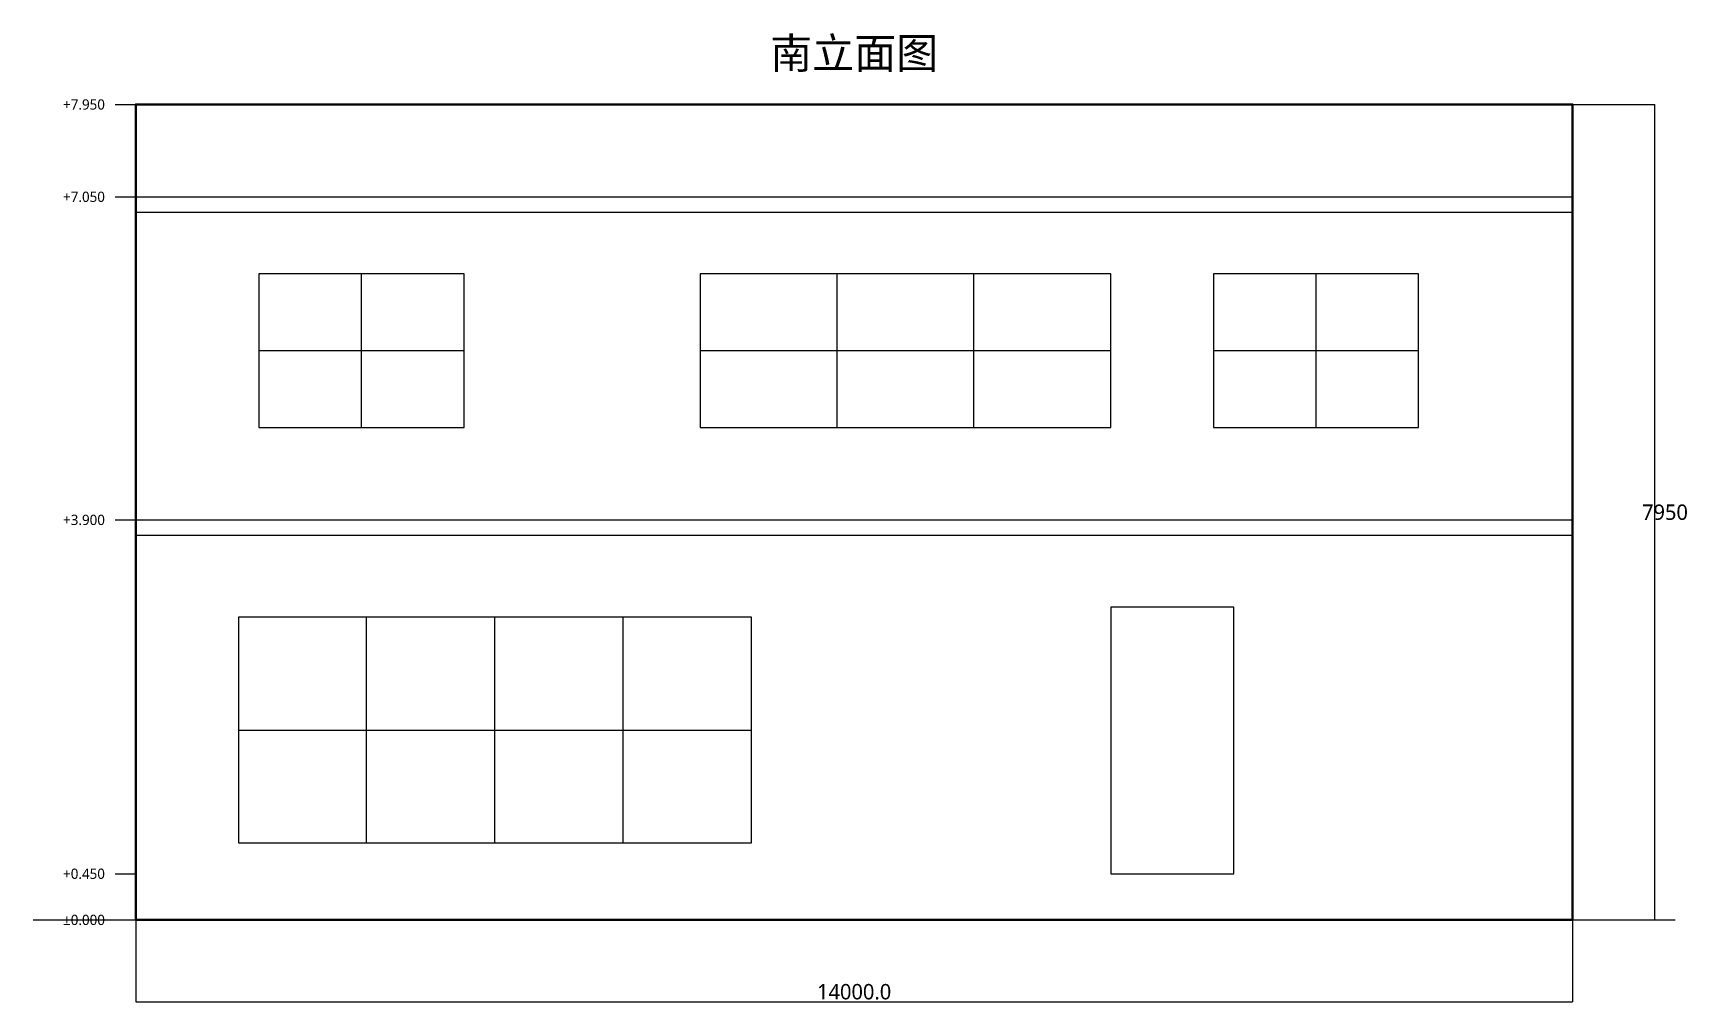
# Model space of a CAD drawing. Header units: millimetres. Extents: x -1000 to 15114, y -800 to 8646.
import ezdxf
from ezdxf.enums import TextEntityAlignment as Align

# ---------------------------------------------------------------- set-up
doc = ezdxf.new("R2010")
doc.units = ezdxf.units.MM
for name, color, linetype in [('DIM', 1, 'Continuous'), ('DOOR', 250, 'Continuous'), ('GROUND', 42, 'Continuous'), ('TEXT', 250, 'Continuous'), ('WALL', 250, 'Continuous'), ('WINDOW', 4, 'Continuous')]:
    doc.layers.add(name, color=color, linetype=linetype)
doc.styles.add('CJK', font='NotoSansCJK-Regular.ttc')

msp = doc.modelspace()

# ---------------------------------------------------------------- linework, layer by layer
at = {"layer": 'DIM', "color": 1}
for p, q in [((-200, 7950), (0, 7950)), ((14000, 7950), (14800, 7950)), ((14800, 0), (14800, 7950)), ((-200, 7050), (0, 7050)), ((-200, 3900), (0, 3900)), ((-200, 450), (0, 450)), ((-200, 0), (0, 0)), ((0, 0), (0, -800)), ((14000, 0), (14000, -800)), ((14000, 0), (14800, 0)), ((0, -800), (14000, -800))]:
    msp.add_line(p, q, dxfattribs=at)
at = {"layer": 'DOOR', "color": 250}
msp.add_lwpolyline([(9500, 450), (10700, 450), (10700, 3050), (9500, 3050), (9500, 450)], close=True, dxfattribs=at)
at = {"layer": 'GROUND', "lineweight": 30}
msp.add_line((-1000, 0), (15000, 0), dxfattribs=at)
at = {"layer": 'WALL', "color": 8}
for p, q in [((0, 7050), (14000, 7050)), ((0, 6900), (14000, 6900)), ((0, 3900), (14000, 3900)), ((0, 3750), (14000, 3750))]:
    msp.add_line(p, q, dxfattribs=at)
at = {"layer": 'WALL', "color": 250, "lineweight": 50}
msp.add_lwpolyline([(0, 0), (0, 7950), (14000, 7950), (14000, 0), (0, 0)], close=True, dxfattribs=at)
at = {"layer": 'WINDOW', "color": 4}
for p, q in [((2200, 4800), (2200, 6300)), ((6833, 4800), (6833, 6300)), ((8166, 4800), (8166, 6300)), ((11500, 4800), (11500, 6300)), ((1200, 5550), (3200, 5550)), ((5500, 5550), (9500, 5550)), ((10500, 5550), (12500, 5550)), ((2250, 750), (2250, 2950)), ((3500, 750), (3500, 2950)), ((4750, 750), (4750, 2950)), ((1000, 1850), (6000, 1850))]:
    msp.add_line(p, q, dxfattribs=at)
for points in [[(1200, 4800), (3200, 4800), (3200, 6300), (1200, 6300), (1200, 4800)], [(5500, 4800), (9500, 4800), (9500, 6300), (5500, 6300), (5500, 4800)], [(10500, 4800), (12500, 4800), (12500, 6300), (10500, 6300), (10500, 4800)], [(1000, 750), (6000, 750), (6000, 2950), (1000, 2950), (1000, 750)]]:
    msp.add_lwpolyline(points, close=True, dxfattribs=at)

# ---------------------------------------------------------------- texts
at = {"layer": 'DIM', "color": 1, "style": 'CJK'}
for s, p in [('+7.950', (-300, 7950)), ('+7.050', (-300, 7050)), ('+3.900', (-300, 3900)), ('+0.450', (-300, 450)), ('±0.000', (-300, 0))]:
    msp.add_text(s, height=100, dxfattribs=at).set_placement(p, align=Align.MIDDLE_RIGHT)
for s, p in [('7950', (14900, 3975)), ('14000.0', (7000, -700))]:
    msp.add_text(s, height=150, dxfattribs=at).set_placement(p, align=Align.MIDDLE_CENTER)
at = {"layer": 'TEXT', "color": 250, "style": 'CJK'}
msp.add_text('南立面图', height=300, dxfattribs=at).set_placement((7000, 8450), align=Align.MIDDLE_CENTER)

doc.saveas('drawing.dxf')
